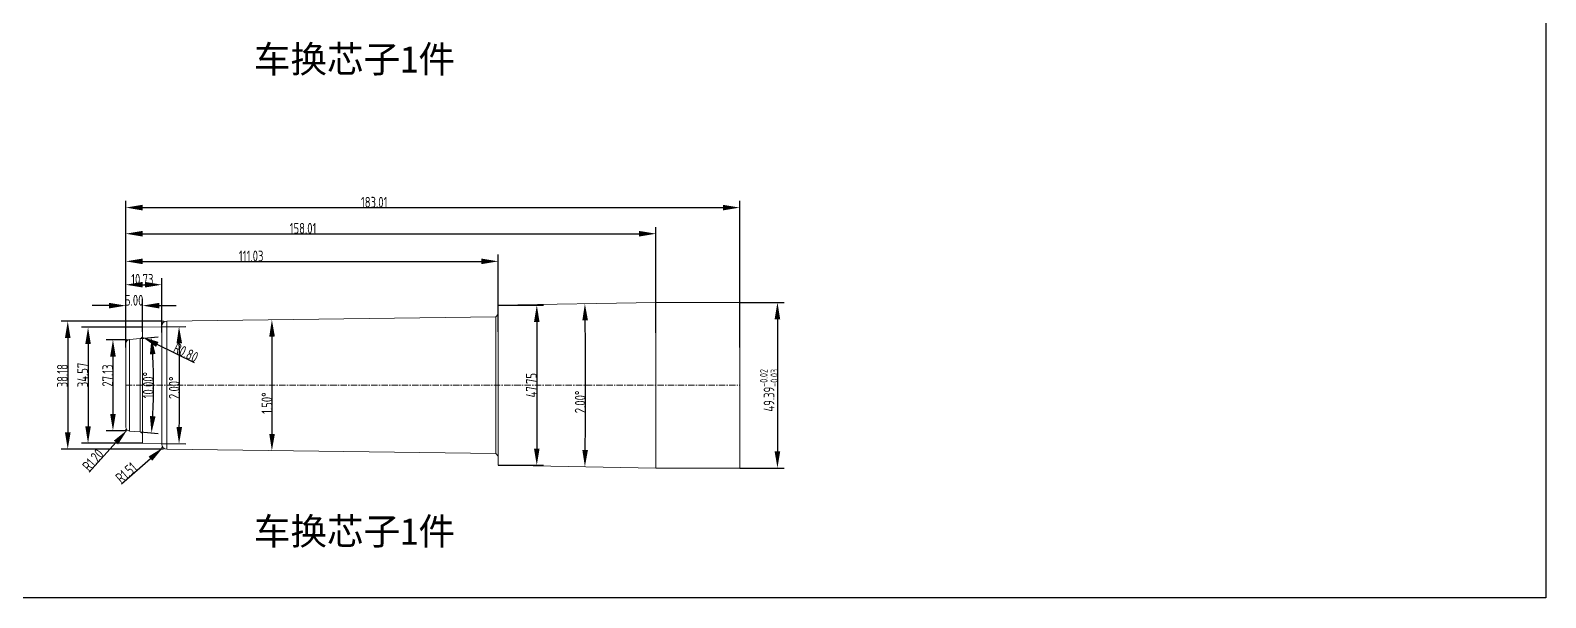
# Model space of a CAD drawing. Header units: millimetres. Extents: x 5647 to 7112, y -2229 to 2511.
# Drawn here: x 6146.1 to 6597.9, y -356.5 to -187.3 of the extents above; entities that cross this region are included whole.
import ezdxf

# ---------------------------------------------------------------- set-up
doc = ezdxf.new("R2010")
doc.units = ezdxf.units.MM
doc.header["$PDSIZE"] = -5
doc.linetypes.add('CENTER', pattern=[0.6, 0.375, -0.075, 0.075, -0.075])
doc.linetypes.add('DIVIDE', pattern=[31.75, 12.7, -6.35, 0, -6.35, 0, -6.35])
doc.layers.get('0').update_dxf_attribs({"lineweight": 5})
doc.layers.get('Defpoints').update_dxf_attribs({"lineweight": 5})
doc.layers.add('粗实线', color=7, linetype='Continuous', lineweight=30)
doc.styles.add('A100', font='ARIAL.TTF')
doc.styles.add('标注', font='isocp.shx', dxfattribs={"width": 0.8, "bigfont": 'hztxt.shx'})
doc.dimstyles.new('副本 a4', dxfattribs={"dimtxt": 3.2, "dimasz": 5, "dimexe": 2, "dimexo": 0, "dimgap": 0, "dimtad": 1, "dimzin": 0, "dimdsep": 46, "dimtxsty": '标注', "dimcen": 0, "dimdle": 3, "dimclrd": 4, "dimclre": 4, "dimclrt": 6, "dimazin": 0, "dimtfac": 1, "dimtofl": 0, "dimtmove": 0, "dimatfit": 3, "dimfxl": 0, "dimtolj": 1, "dimarcsym": 0})

# ---------------------------------------------------------------- blocks, each defined once
blk = doc.blocks.new('*D218')
at = {"layer": 'Defpoints', "color": 0}
for p in [(6174.6, -279.58), (6170.77, -306.7), (6174.6, -306.7)]:
    blk.add_point(p, dxfattribs=at)
at = {"layer": '粗实线', "color": 4, "lineweight": -2}
for p, q in [((6174.6, -279.58), (6168.77, -279.58)), ((6170.77, -284.58), (6170.77, -301.7)), ((6174.6, -306.7), (6168.77, -306.7))]:
    blk.add_line(p, q, dxfattribs=at)
at = {"layer": '粗实线', "color": 4}
for points in [[(6169.94, -284.58), (6171.6, -284.58), (6170.77, -279.58)], [(6169.94, -301.7), (6171.6, -301.7), (6170.77, -306.7)]]:
    blk.add_solid(points, dxfattribs=at)
at = {"layer": '粗实线', "color": 6, "insert": (6169.17, -290.26), "char_height": 3.2, "attachment_point": 5, "rotation": 90, "style": '标注'}
blk.add_mtext('\\A1;27.13', dxfattribs=at)
blk = doc.blocks.new('*D219')
at = {"layer": 'Defpoints', "color": 0}
for p in [(6179.6, -275.86), (6163.35, -310.43), (6179.6, -310.43)]:
    blk.add_point(p, dxfattribs=at)
at = {"layer": '粗实线', "color": 4, "lineweight": -2}
for p, q in [((6179.6, -275.86), (6161.35, -275.86)), ((6163.35, -280.86), (6163.35, -305.43)), ((6179.6, -310.43), (6161.35, -310.43))]:
    blk.add_line(p, q, dxfattribs=at)
at = {"layer": '粗实线', "color": 4}
for points in [[(6162.52, -280.86), (6164.18, -280.86), (6163.35, -275.86)], [(6162.52, -305.43), (6164.18, -305.43), (6163.35, -310.43)]]:
    blk.add_solid(points, dxfattribs=at)
at = {"layer": '粗实线', "color": 6, "insert": (6161.75, -290.07), "char_height": 3.2, "attachment_point": 5, "rotation": 90, "style": '标注'}
blk.add_mtext('\\A1;34.57', dxfattribs=at)
blk = doc.blocks.new('*D220')
at = {"layer": 'Defpoints', "color": 0}
for p in [(6185.33, -274.05), (6157.3, -312.23), (6185.33, -312.23)]:
    blk.add_point(p, dxfattribs=at)
at = {"layer": '粗实线', "color": 4, "lineweight": -2}
for p, q in [((6185.33, -274.05), (6155.3, -274.05)), ((6157.3, -279.05), (6157.3, -307.23)), ((6185.33, -312.23), (6155.3, -312.23))]:
    blk.add_line(p, q, dxfattribs=at)
at = {"layer": '粗实线', "color": 4}
for points in [[(6156.47, -279.05), (6158.14, -279.05), (6157.3, -274.05)], [(6156.47, -307.23), (6158.14, -307.23), (6157.3, -312.23)]]:
    blk.add_solid(points, dxfattribs=at)
at = {"layer": '粗实线', "color": 6, "insert": (6155.7, -290.3), "char_height": 3.2, "attachment_point": 5, "rotation": 90, "style": '标注'}
blk.add_mtext('\\A1;38.18', dxfattribs=at)
blk = doc.blocks.new('*D221')
at = {"layer": 'Defpoints', "color": 0}
for p in [(6285.63, -269.27), (6285.63, -317.02), (6297.12, -317.02)]:
    blk.add_point(p, dxfattribs=at)
at = {"layer": '粗实线', "color": 4, "lineweight": -2}
for p, q in [((6285.63, -269.27), (6299.12, -269.27)), ((6297.12, -274.27), (6297.12, -312.02)), ((6285.63, -317.02), (6299.12, -317.02))]:
    blk.add_line(p, q, dxfattribs=at)
at = {"layer": '粗实线', "color": 4}
for points in [[(6296.29, -274.27), (6297.95, -274.27), (6297.12, -269.27)], [(6296.29, -312.02), (6297.95, -312.02), (6297.12, -317.02)]]:
    blk.add_solid(points, dxfattribs=at)
at = {"layer": '粗实线', "color": 6, "insert": (6295.52, -293.14), "char_height": 3.2, "attachment_point": 5, "rotation": 90, "style": '标注'}
blk.add_mtext('\\A1;47.75', dxfattribs=at)
blk = doc.blocks.new('*D222')
at = {"layer": 'Defpoints', "color": 0}
for p in [(6357.62, -268.45), (6357.62, -317.84), (6368.86, -317.84)]:
    blk.add_point(p, dxfattribs=at)
at = {"layer": '粗实线', "color": 4, "lineweight": -2}
for p, q in [((6357.62, -268.45), (6370.86, -268.45)), ((6368.86, -273.45), (6368.86, -312.84)), ((6357.62, -317.84), (6370.86, -317.84))]:
    blk.add_line(p, q, dxfattribs=at)
at = {"layer": '粗实线', "color": 4}
for points in [[(6368.02, -273.45), (6369.69, -273.45), (6368.86, -268.45)], [(6368.02, -312.84), (6369.69, -312.84), (6368.86, -317.84)]]:
    blk.add_solid(points, dxfattribs=at)
at = {"layer": '粗实线', "color": 6, "insert": (6366.36, -294.65), "char_height": 3.2, "attachment_point": 5, "rotation": 90, "style": '标注'}
blk.add_mtext('\\A1;49.39{\\Fisocp,hztxt|c134;\\H0.7x;\\S-0.02^ -0.03;}', dxfattribs=at)
blk = doc.blocks.new('*D223')
at = {"layer": 'Defpoints', "color": 0}
for p in [(6285.63, -269.27), (6332.62, -268.45), (6311.65, -285.03), (6285.63, -317.02), (6332.62, -317.84)]:
    blk.add_point(p, dxfattribs=at)
at = {"layer": '粗实线', "color": 4, "lineweight": -2}
blk.add_arc((4917.89, -293.14), 1393.78, 359.20554, 0.79446, dxfattribs=at)
at = {"layer": '粗实线', "color": 4}
for points in [[(6310.7, -273.83), (6312.37, -273.8), (6311.46, -268.82)], [(6312.37, -312.48), (6310.7, -312.45), (6311.46, -317.47)]]:
    blk.add_solid(points, dxfattribs=at)
at = {"layer": '粗实线', "color": 6, "insert": (6310.06, -298.13), "char_height": 3.2, "attachment_point": 5, "rotation": 89.7949, "style": '标注'}
blk.add_mtext('\\A1;2.00°', dxfattribs=at)
blk = doc.blocks.new('*D224')
at = {"layer": 'Defpoints', "color": 0}
for p in [(6186.82, -274.03), (6284.88, -272.75), (6218.26, -286.64), (6186.82, -312.25), (6284.88, -313.54)]:
    blk.add_point(p, dxfattribs=at)
at = {"layer": '粗实线', "color": 4, "lineweight": -2}
blk.add_arc((4727.01, -293.14), 1491.27, 359.4421, 0.5579, dxfattribs=at)
at = {"layer": '粗实线', "color": 4}
for points in [[(6217.37, -278.63), (6219.04, -278.61), (6218.15, -273.62)], [(6219.04, -307.67), (6217.37, -307.65), (6218.15, -312.66)]]:
    blk.add_solid(points, dxfattribs=at)
at = {"layer": '粗实线', "color": 6, "insert": (6216.67, -298.49), "char_height": 3.2, "attachment_point": 5, "rotation": 89.7943, "style": '标注'}
blk.add_mtext('\\A1;1.50°', dxfattribs=at)
blk = doc.blocks.new('*D225')
at = {"layer": 'Defpoints', "color": 0}
for p in [(6179.6, -275.86), (6185.33, -275.76), (6190.61, -287.32), (6179.6, -310.43), (6185.33, -310.53)]:
    blk.add_point(p, dxfattribs=at)
at = {"layer": '粗实线', "color": 4, "lineweight": -2}
for p, q in [((6185.33, -275.76), (6192.47, -275.63)), ((6185.33, -310.53), (6192.47, -310.65))]:
    blk.add_line(p, q, dxfattribs=at)
blk.add_arc((5189.26, -293.14), 1001.37, 359.28609, 0.71391, dxfattribs=at)
at = {"layer": '粗实线', "color": 4}
for points in [[(6189.72, -280.68), (6191.38, -280.65), (6190.47, -275.67)], [(6191.38, -305.63), (6189.72, -305.61), (6190.47, -310.62)]]:
    blk.add_solid(points, dxfattribs=at)
at = {"layer": '粗实线', "color": 6, "insert": (6189.03, -293.91), "char_height": 3.2, "attachment_point": 5, "rotation": 89.9558, "style": '标注'}
blk.add_mtext('\\A1;2.00°', dxfattribs=at)
blk = doc.blocks.new('*D226')
at = {"layer": 'Defpoints', "color": 0}
for p in [(6175.7, -279.48), (6178.87, -279.21), (6182.82, -297.89), (6175.7, -306.8), (6178.87, -307.08)]:
    blk.add_point(p, dxfattribs=at)
at = {"layer": '粗实线', "color": 4, "lineweight": -2}
for p, q in [((6178.87, -279.21), (6184.26, -278.73)), ((6178.87, -307.08), (6184.26, -307.55))]:
    blk.add_line(p, q, dxfattribs=at)
blk.add_arc((6019.58, -293.14), 163.3, 356.7543, 3.2457, dxfattribs=at)
at = {"layer": '粗实线', "color": 4}
for points in [[(6181.79, -283.96), (6183.46, -283.84), (6182.26, -278.91)], [(6183.46, -302.45), (6181.79, -302.33), (6182.26, -307.38)]]:
    blk.add_solid(points, dxfattribs=at)
at = {"layer": '粗实线', "color": 6, "insert": (6181.29, -293.14), "char_height": 3.2, "attachment_point": 5, "rotation": 90, "style": '标注'}
blk.add_mtext('\\A1;10.00°', dxfattribs=at)
blk = doc.blocks.new('*D227')
at = {"layer": 'Defpoints', "color": 0}
for p in [(6179.6, -269.41), (6179.6, -277.19), (6174.6, -281.09)]:
    blk.add_point(p, dxfattribs=at)
at = {"layer": '粗实线', "color": 4, "lineweight": -2}
for p, q in [((6169.6, -269.41), (6164.6, -269.41)), ((6174.6, -281.09), (6174.6, -267.41)), ((6179.6, -277.19), (6179.6, -267.41)), ((6184.6, -269.41), (6189.6, -269.41))]:
    blk.add_line(p, q, dxfattribs=at)
at = {"layer": '粗实线', "color": 4}
for points in [[(6169.6, -268.57), (6169.6, -270.24), (6174.6, -269.41)], [(6184.6, -268.57), (6184.6, -270.24), (6179.6, -269.41)]]:
    blk.add_solid(points, dxfattribs=at)
at = {"layer": '粗实线', "color": 6, "insert": (6177.1, -267.81), "char_height": 3.2, "attachment_point": 5, "style": '标注'}
blk.add_mtext('\\A1;5.00', dxfattribs=at)
blk = doc.blocks.new('*D228')
at = {"layer": 'Defpoints', "color": 0}
for p in [(6185.33, -263.17), (6185.33, -277.44), (6174.6, -281.09)]:
    blk.add_point(p, dxfattribs=at)
at = {"layer": '粗实线', "color": 4, "lineweight": -2}
for p, q in [((6174.6, -281.09), (6174.6, -261.17)), ((6185.33, -277.44), (6185.33, -261.17)), ((6179.6, -263.17), (6180.33, -263.17))]:
    blk.add_line(p, q, dxfattribs=at)
at = {"layer": '粗实线', "color": 4}
for points in [[(6179.6, -262.33), (6179.6, -264), (6174.6, -263.17)], [(6180.33, -262.33), (6180.33, -264), (6185.33, -263.17)]]:
    blk.add_solid(points, dxfattribs=at)
at = {"layer": '粗实线', "color": 6, "insert": (6179.52, -261.57), "char_height": 3.2, "attachment_point": 5, "style": '标注'}
blk.add_mtext('\\A1;10.73', dxfattribs=at)
blk = doc.blocks.new('*D229')
at = {"layer": 'Defpoints', "color": 0}
for p in [(6285.63, -256.2), (6285.63, -277.26), (6174.6, -281.09)]:
    blk.add_point(p, dxfattribs=at)
at = {"layer": '粗实线', "color": 4, "lineweight": -2}
for p, q in [((6174.6, -281.09), (6174.6, -254.2)), ((6179.6, -256.2), (6280.63, -256.2)), ((6285.63, -277.26), (6285.63, -254.2))]:
    blk.add_line(p, q, dxfattribs=at)
at = {"layer": '粗实线', "color": 4}
for points in [[(6179.6, -255.37), (6179.6, -257.04), (6174.6, -256.2)], [(6280.63, -255.37), (6280.63, -257.04), (6285.63, -256.2)]]:
    blk.add_solid(points, dxfattribs=at)
at = {"layer": '粗实线', "color": 6, "insert": (6211.97, -254.6), "char_height": 3.2, "attachment_point": 5, "style": '标注'}
blk.add_mtext('\\A1;111.03', dxfattribs=at)
blk = doc.blocks.new('*D230')
at = {"layer": 'Defpoints', "color": 0}
for p in [(6332.62, -247.96), (6332.62, -277.48), (6174.6, -281.09)]:
    blk.add_point(p, dxfattribs=at)
at = {"layer": '粗实线', "color": 4, "lineweight": -2}
for p, q in [((6174.6, -281.09), (6174.6, -245.96)), ((6179.6, -247.96), (6327.62, -247.96)), ((6332.62, -277.48), (6332.62, -245.96))]:
    blk.add_line(p, q, dxfattribs=at)
at = {"layer": '粗实线', "color": 4}
for points in [[(6179.6, -247.13), (6179.6, -248.8), (6174.6, -247.96)], [(6327.62, -247.13), (6327.62, -248.8), (6332.62, -247.96)]]:
    blk.add_solid(points, dxfattribs=at)
at = {"layer": '粗实线', "color": 6, "insert": (6227.44, -246.36), "char_height": 3.2, "attachment_point": 5, "style": '标注'}
blk.add_mtext('\\A1;158.01', dxfattribs=at)
blk = doc.blocks.new('*D231')
at = {"layer": 'Defpoints', "color": 0}
for p in [(6357.62, -240.17), (6174.6, -281.88), (6357.62, -281.88)]:
    blk.add_point(p, dxfattribs=at)
at = {"layer": '粗实线', "color": 4, "lineweight": -2}
for p, q in [((6174.6, -281.88), (6174.6, -238.17)), ((6357.62, -281.88), (6357.62, -238.17)), ((6179.6, -240.17), (6352.62, -240.17))]:
    blk.add_line(p, q, dxfattribs=at)
at = {"layer": '粗实线', "color": 4}
for points in [[(6179.6, -239.34), (6179.6, -241.01), (6174.6, -240.17)], [(6352.62, -239.34), (6352.62, -241.01), (6357.62, -240.17)]]:
    blk.add_solid(points, dxfattribs=at)
at = {"layer": '粗实线', "color": 6, "insert": (6248.64, -238.57), "char_height": 3.2, "attachment_point": 5, "style": '标注'}
blk.add_mtext('\\A1;183.01', dxfattribs=at)
blk = doc.blocks.new('*D232')
at = {"layer": 'Defpoints', "color": 0}
for p in [(6186.84, -310.74), (6185.7, -311.74)]:
    blk.add_point(p, dxfattribs=at)
at = {"layer": '粗实线', "color": 4, "lineweight": -2}
blk.add_line((6173.37, -322.55), (6181.94, -315.03), dxfattribs=at)
at = {"layer": '粗实线', "color": 4}
blk.add_solid([(6181.4, -314.41), (6182.49, -315.66), (6185.7, -311.74)], dxfattribs=at)
at = {"layer": '粗实线', "color": 6, "insert": (6174.72, -319.24), "char_height": 3.2, "attachment_point": 5, "rotation": 41.2427, "style": '标注'}
blk.add_mtext('\\A1;R1.51', dxfattribs=at)
blk = doc.blocks.new('*D233')
at = {"layer": 'Defpoints', "color": 0}
for p in [(6175, -306.5), (6175.8, -305.61)]:
    blk.add_point(p, dxfattribs=at)
at = {"layer": '粗实线', "color": 4, "lineweight": -2}
blk.add_line((6163.73, -319.11), (6171.67, -310.23), dxfattribs=at)
at = {"layer": '粗实线', "color": 4}
blk.add_solid([(6171.05, -309.67), (6172.29, -310.78), (6175, -306.5)], dxfattribs=at)
at = {"layer": '粗实线', "color": 6, "insert": (6164.84, -315.47), "char_height": 3.2, "attachment_point": 5, "rotation": 48.211, "style": '标注'}
blk.add_mtext('\\A1;R1.20', dxfattribs=at)
blk = doc.blocks.new('*D252')
at = {"layer": 'Defpoints', "color": 0}
for p in [(6178.8, -278.41), (6179.52, -278.76)]:
    blk.add_point(p, dxfattribs=at)
at = {"layer": '粗实线', "color": 4, "lineweight": -2}
blk.add_line((6195.13, -286.5), (6184, -280.98), dxfattribs=at)
at = {"layer": '粗实线', "color": 4}
blk.add_solid([(6184.37, -280.24), (6183.63, -281.73), (6179.52, -278.76)], dxfattribs=at)
at = {"layer": '粗实线', "color": 6, "insert": (6192.52, -283.42), "char_height": 3.2, "attachment_point": 5, "rotation": 333.6472, "style": '标注'}
blk.add_mtext('\\A1;R0.80', dxfattribs=at)

msp = doc.modelspace()

# ---------------------------------------------------------------- linework, layer by layer
at = {"color": 7, "linetype": 'Continuous'}
for p, q in [((6285.62944, -269.26807), (6332.61569, -268.44792)), ((6285.62944, -317.01609), (6285.62944, -269.26807)), ((6332.61569, -268.44792), (6332.61569, -317.83624)), ((6332.61569, -268.44792), (6357.61569, -268.44792)), ((6357.61569, -268.44792), (6357.61569, -317.83624)), ((6185.33044, -310.74467), (6185.33044, -275.53949)), ((6186.81821, -274.03212), (6284.87581, -272.74847)), ((6186.81821, -312.25205), (6186.81821, -274.03212)), ((6284.87581, -272.74847), (6285.62944, -271.98157)), ((6284.87581, -313.53569), (6284.87581, -272.74847)), ((6178.87166, -279.20597), (6175.69735, -279.48369)), ((6175.69735, -279.48369), (6175.69735, -306.80047)), ((6178.87166, -307.07819), (6178.87166, -279.20597)), ((6179.60194, -275.85557), (6185.33044, -275.75558)), ((6179.60194, -310.42859), (6179.60194, -275.85557)), ((6174.60194, -280.67912), (6174.60194, -305.60504)), ((6178.87166, -307.07819), (6175.69735, -306.80047)), ((6179.60194, -310.42859), (6185.33044, -310.52858)), ((6186.81821, -312.25205), (6284.87581, -313.53569)), ((6284.87581, -313.53569), (6285.62944, -314.30259)), ((6285.62944, -317.01609), (6332.61569, -317.83624)), ((6332.61569, -317.83624), (6357.61569, -317.83624))]:
    msp.add_line(p, q, dxfattribs=at)
at = {"color": 2, "linetype": 'DIVIDE', "ltscale": 0.01}
for p, q in [((6185.91067, -274.044), (6185.33044, -274.05159)), ((6185.33044, -274.05159), (6185.33044, -274.63187)), ((6175.02915, -279.54215), (6174.60194, -279.57952)), ((6174.60194, -279.57952), (6174.60194, -280.00837)), ((6174.60194, -306.2758), (6174.60194, -306.70464)), ((6174.60194, -306.70464), (6175.02915, -306.74201)), ((6185.33044, -311.65229), (6185.33044, -312.23257)), ((6185.33044, -312.23257), (6185.91067, -312.24016))]:
    msp.add_line(p, q, dxfattribs=at)
at = {"color": 1, "linetype": 'CENTER', "ltscale": 5.08}
msp.add_line((6174.60194, -293.14208), (6357.61569, -293.14208), dxfattribs=at)
at = {"color": 7, "linetype": 'Continuous'}
for centre, radius, start, end in [((6186.83794, -275.53949), 1.5075, 90.75, 180), ((6175.80194, -280.67912), 1.2, 95, 180), ((6178.80194, -278.40902), 0.8, 275.0000001, 359.9999999), ((6175.80194, -305.60504), 1.2, 180, 265), ((6178.80194, -307.87515), 0.8, 0.0000001, 84.9999999), ((6186.83794, -310.74467), 1.5075, 180, 269.25)]:
    msp.add_arc(centre, radius, start, end, dxfattribs=at)
at = {"layer": '粗实线'}
msp.add_lwpolyline([(6130.44886, 149.79505), (6597.88259, 149.79505), (6597.88259, -356.51017), (6130.44886, -356.51017)], close=True, dxfattribs=at)

# ---------------------------------------------------------------- texts
at = {"layer": '粗实线', "char_height": 8, "width": 148.8118186, "attachment_point": 1, "style": 'A100'}
for insert in [(6212.76551, -191.90798), (6212.76551, -332.71193)]:
    msp.add_mtext('{\\fSimSun|b0|i0|c134|p2;车换芯子1件}', dxfattribs=dict(at, insert=insert))

# ---------------------------------------------------------------- dimensions: what is measured, and where the dimension line sits
at = {"layer": '粗实线'}
for base, p1, p2, picture, middle in [((6357.61569, -240.17424), (6174.60194, -281.87969), (6357.61569, -281.87969), '*D231', (6248.63902, -240.17424)), ((6332.61569, -247.96279), (6174.60194, -281.08636), (6332.61569, -277.48287), '*D230', (6227.43747, -247.96279)), ((6285.62944, -256.20259), (6174.60194, -281.08636), (6285.62944, -277.26313), '*D229', (6211.97026, -256.20259)), ((6185.33044, -263.16684), (6174.60194, -281.08636), (6185.33044, -277.44491), '*D228', (6179.51604, -263.16684)), ((6179.60194, -269.40823), (6174.60194, -281.08636), (6179.60194, -277.19245), '*D227', (6177.10194, -269.40823))]:
    dim = msp.add_linear_dim(base=base, p1=p1, p2=p2, dimstyle='副本 a4', dxfattribs=at)
    dim.commit()
    dim.dimension.update_dxf_attribs({"geometry": picture, "text_midpoint": middle, "dimtype": 160})
for base, line1, line2, picture, middle in [((6311.64589, -285.03344), ((6285.62944, -317.01609), (6332.61569, -317.83624)), ((6285.62944, -269.26807), (6332.61569, -268.44792)), '*D223', (6311.66055, -298.13081)), ((6218.26254, -286.63521), ((6186.81821, -312.25205), (6284.87581, -313.53569)), ((6186.81821, -274.03212), (6284.87581, -272.74847)), '*D224', (6218.26712, -298.49703)), ((6182.81671, -297.89175), ((6178.87166, -307.07819), (6175.69735, -306.80047)), ((6178.87166, -279.20597), (6175.69735, -279.48369)), '*D226', (6182.8858, -293.14208)), ((6190.60962, -287.31639), ((6179.60194, -310.42859), (6185.33044, -310.52858)), ((6179.60194, -275.85557), (6185.33044, -275.75558)), '*D225', (6190.62627, -293.91477))]:
    dim = msp.add_angular_dim_2l(base=base, line1=line1, line2=line2, dimstyle='副本 a4', dxfattribs=at)
    dim.commit()
    dim.dimension.update_dxf_attribs({"geometry": picture, "text_midpoint": middle, "dimtype": 162})
for base, p1, p2, picture, middle in [((6297.12059, -317.01609), (6285.62944, -269.26807), (6285.62944, -317.01609), '*D221', (6297.12059, -293.14208)), ((6157.30361, -312.23257), (6185.33044, -274.05159), (6185.33044, -312.23257), '*D220', (6157.30361, -290.30109)), ((6163.34964, -310.42859), (6179.60194, -275.85557), (6179.60194, -310.42859), '*D219', (6163.34964, -290.06825)), ((6170.76956, -306.70464), (6174.60194, -279.57952), (6174.60194, -306.70464), '*D218', (6170.76956, -290.26216))]:
    dim = msp.add_linear_dim(base=base, p1=p1, p2=p2, angle=90, dimstyle='副本 a4', dxfattribs=at)
    dim.commit()
    dim.dimension.update_dxf_attribs({"geometry": picture, "text_midpoint": middle, "dimtype": 160})
dim = msp.add_linear_dim(base=(6368.85511, -317.83624), p1=(6357.61569, -268.44792), p2=(6357.61569, -317.83624), angle=90, text='<>{\\Fisocp,hztxt|c134;\\H0.7x;\\S-0.02^ -0.03;}', dimstyle='副本 a4', dxfattribs=at)
dim.commit()
dim.dimension.update_dxf_attribs({"geometry": '*D222', "text_midpoint": (6368.85511, -294.64994), "dimtype": 160})
for center, mpoint, picture, middle in [((6178.80194, -278.40902), (6179.5188, -278.76413), '*D252', (6192.51696, -283.41757)), ((6175.80194, -305.60504), (6175.00227, -306.49977), '*D233', (6164.84146, -315.46692)), ((6186.83794, -310.74467), (6185.70442, -311.73849), '*D232', (6174.72422, -319.23752))]:
    dim = msp.add_radius_dim(center=center, mpoint=mpoint, dimstyle='副本 a4', dxfattribs=at)
    dim.commit()
    dim.dimension.update_dxf_attribs({"geometry": picture, "text_midpoint": middle})

doc.saveas('drawing.dxf')
